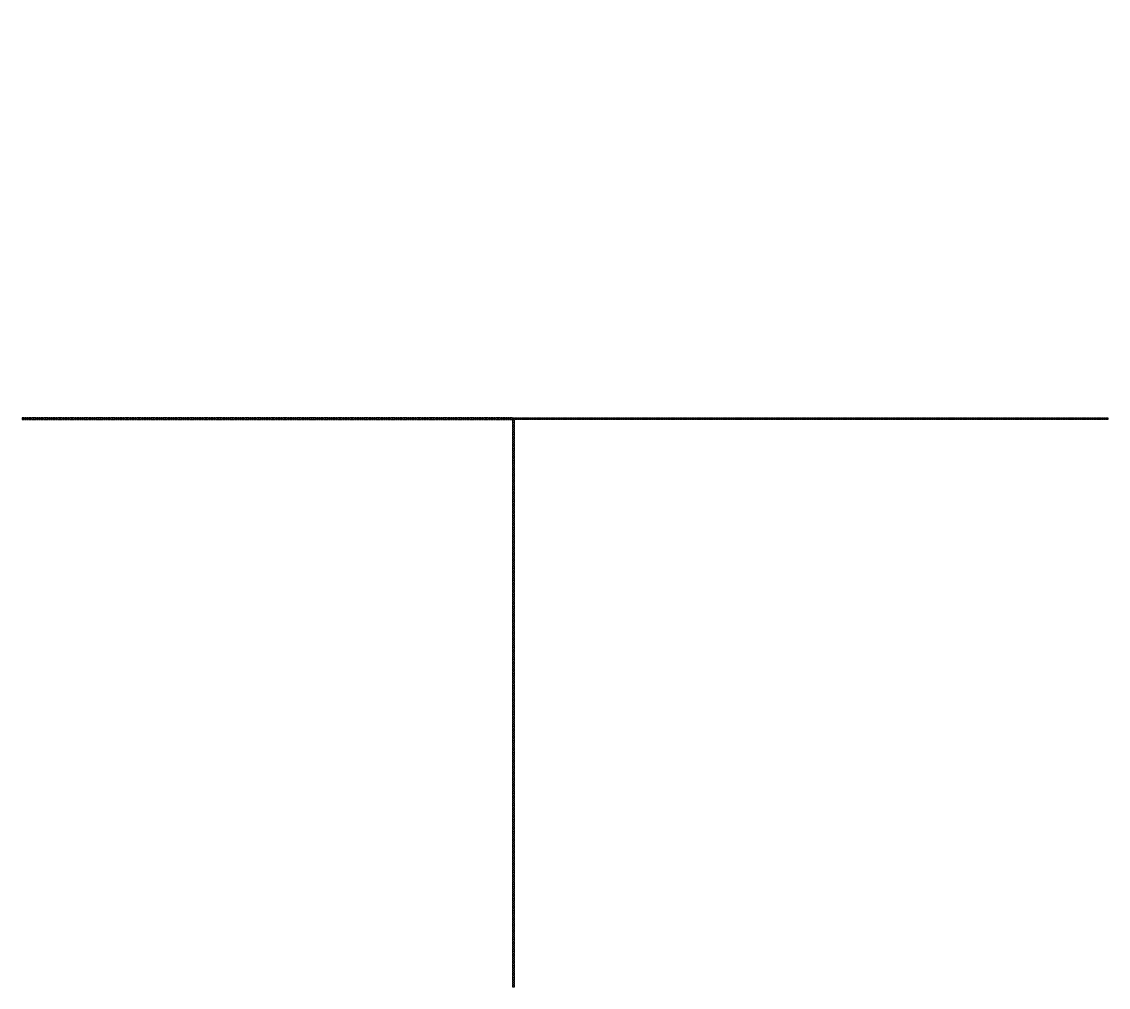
# Model space of a CAD drawing. Header units: inches. Extents: x 734146 to 834146, y 204695 to 304695.
# Drawn here: x 758765 to 760581, y 290993 to 292607 of the extents above; entities that cross this region are included whole.
import ezdxf

# ---------------------------------------------------------------- set-up
doc = ezdxf.new("R2010")
doc.units = ezdxf.units.IN
doc.header["$MEASUREMENT"] = 0

# ---------------------------------------------------------------- blocks, each defined once
blk = doc.blocks.new('*U8')
for points in [[(301.1, 49.3), (298.1, 49.3), (298.1, 52.3), (301.1, 52.3)], [(301.1, 45.3), (298.1, 45.3), (298.1, 48.3), (301.1, 48.3)], [(301.1, 41.3), (298.1, 41.3), (298.1, 44.3), (301.1, 44.3)], [(301.1, 37.3), (298.1, 37.3), (298.1, 40.3), (301.1, 40.3)], [(301.1, 33.3), (298.1, 33.3), (298.1, 36.3), (301.1, 36.3)], [(301.1, 29.3), (298.1, 29.3), (298.1, 32.3), (301.1, 32.3)], [(301.1, 25.3), (298.1, 25.3), (298.1, 28.3), (301.1, 28.3)], [(301.1, 21.3), (298.1, 21.3), (298.1, 24.3), (301.1, 24.3)], [(301.1, 17.3), (298.1, 17.3), (298.1, 20.3), (301.1, 20.3)], [(301.1, 13.3), (298.1, 13.3), (298.1, 16.3), (301.1, 16.3)], [(301.1, 9.3), (298.1, 9.3), (298.1, 12.3), (301.1, 12.3)], [(301.1, 5.3), (298.1, 5.3), (298.1, 8.3), (301.1, 8.3)], [(301.1, 1.3), (298.1, 1.3), (298.1, 4.3), (301.1, 4.3)], [(301.1, -2.7), (298.1, -2.7), (298.1, 0.3), (301.1, 0.3)], [(301.1, -6.7), (298.1, -6.7), (298.1, -3.7), (301.1, -3.7)], [(301.1, -10.7), (298.1, -10.7), (298.1, -7.7), (301.1, -7.7)], [(301.1, -14.7), (298.1, -14.7), (298.1, -11.7), (301.1, -11.7)], [(301.1, -18.7), (298.1, -18.7), (298.1, -15.7), (301.1, -15.7)], [(301.1, -22.7), (298.1, -22.7), (298.1, -19.7), (301.1, -19.7)], [(301.1, -26.7), (298.1, -26.7), (298.1, -23.7), (301.1, -23.7)], [(301.1, -30.7), (298.1, -30.7), (298.1, -27.7), (301.1, -27.7)], [(301.1, -34.7), (298.1, -34.7), (298.1, -31.7), (301.1, -31.7)], [(301.1, -38.7), (298.1, -38.7), (298.1, -35.7), (301.1, -35.7)], [(301.1, -42.7), (298.1, -42.7), (298.1, -39.7), (301.1, -39.7)], [(301.1, -46.7), (298.1, -46.7), (298.1, -43.7), (301.1, -43.7)], [(301.1, -50.7), (298.1, -50.7), (298.1, -47.7), (301.1, -47.7)], [(301.1, -54.7), (298.1, -54.7), (298.1, -51.7), (301.1, -51.7)], [(301.1, -58.7), (298.1, -58.7), (298.1, -55.7), (301.1, -55.7)], [(301.1, -62.7), (298.1, -62.7), (298.1, -59.7), (301.1, -59.7)], [(301.1, -66.7), (298.1, -66.7), (298.1, -63.7), (301.1, -63.7)], [(301.1, -70.7), (298.1, -70.7), (298.1, -67.7), (301.1, -67.7)], [(301.1, -74.7), (298.1, -74.7), (298.1, -71.7), (301.1, -71.7)], [(301.1, -78.7), (298.1, -78.7), (298.1, -75.7), (301.1, -75.7)], [(301.1, -82.7), (298.1, -82.7), (298.1, -79.7), (301.1, -79.7)], [(301.1, -86.7), (298.1, -86.7), (298.1, -83.7), (301.1, -83.7)], [(301.1, -90.7), (298.1, -90.7), (298.1, -87.7), (301.1, -87.7)], [(301.1, -94.7), (298.1, -94.7), (298.1, -91.7), (301.1, -91.7)], [(301.1, -98.7), (298.1, -98.7), (298.1, -95.7), (301.1, -95.7)], [(301.1, -102.7), (298.1, -102.7), (298.1, -99.7), (301.1, -99.7)], [(301.1, -106.7), (298.1, -106.7), (298.1, -103.7), (301.1, -103.7)], [(301.1, -110.7), (298.1, -110.7), (298.1, -107.7), (301.1, -107.7)], [(301.1, -114.7), (298.1, -114.7), (298.1, -111.7), (301.1, -111.7)], [(301.1, -118.7), (298.1, -118.7), (298.1, -115.7), (301.1, -115.7)], [(301.1, -122.7), (298.1, -122.7), (298.1, -119.7), (301.1, -119.7)], [(301.1, -126.7), (298.1, -126.7), (298.1, -123.7), (301.1, -123.7)], [(301.1, -130.7), (298.1, -130.7), (298.1, -127.7), (301.1, -127.7)], [(301.1, -134.7), (298.1, -134.7), (298.1, -131.7), (301.1, -131.7)], [(301.1, -138.7), (298.1, -138.7), (298.1, -135.7), (301.1, -135.7)], [(301.1, -142.7), (298.1, -142.7), (298.1, -139.7), (301.1, -139.7)], [(301.1, -146.7), (298.1, -146.7), (298.1, -143.7), (301.1, -143.7)], [(301.1, -150.7), (298.1, -150.7), (298.1, -147.7), (301.1, -147.7)], [(301.1, -154.7), (298.1, -154.7), (298.1, -151.7), (301.1, -151.7)], [(301.1, -158.7), (298.1, -158.7), (298.1, -155.7), (301.1, -155.7)], [(301.1, -162.7), (298.1, -162.7), (298.1, -159.7), (301.1, -159.7)], [(301.1, -166.7), (298.1, -166.7), (298.1, -163.7), (301.1, -163.7)], [(301.1, -170.7), (298.1, -170.7), (298.1, -167.7), (301.1, -167.7)], [(301.1, -174.7), (298.1, -174.7), (298.1, -171.7), (301.1, -171.7)], [(301.1, -178.7), (298.1, -178.7), (298.1, -175.7), (301.1, -175.7)], [(301.1, -182.7), (298.1, -182.7), (298.1, -179.7), (301.1, -179.7)], [(301.1, -186.7), (298.1, -186.7), (298.1, -183.7), (301.1, -183.7)], [(301.1, -190.7), (298.1, -190.7), (298.1, -187.7), (301.1, -187.7)], [(301.1, -194.7), (298.1, -194.7), (298.1, -191.7), (301.1, -191.7)], [(301.1, -198.7), (298.1, -198.7), (298.1, -195.7), (301.1, -195.7)], [(301.1, -202.7), (298.1, -202.7), (298.1, -199.7), (301.1, -199.7)], [(301.1, -206.7), (298.1, -206.7), (298.1, -203.7), (301.1, -203.7)], [(301.1, -210.7), (298.1, -210.7), (298.1, -207.7), (301.1, -207.7)], [(301.1, -214.7), (298.1, -214.7), (298.1, -211.7), (301.1, -211.7)], [(301.1, -218.7), (298.1, -218.7), (298.1, -215.7), (301.1, -215.7)], [(301.1, -222.7), (298.1, -222.7), (298.1, -219.7), (301.1, -219.7)], [(301.1, -226.7), (298.1, -226.7), (298.1, -223.7), (301.1, -223.7)], [(301.1, -230.7), (298.1, -230.7), (298.1, -227.7), (301.1, -227.7)], [(301.1, -234.7), (298.1, -234.7), (298.1, -231.7), (301.1, -231.7)], [(301.1, -238.7), (298.1, -238.7), (298.1, -235.7), (301.1, -235.7)], [(301.1, -242.7), (298.1, -242.7), (298.1, -239.7), (301.1, -239.7)], [(301.1, -246.7), (298.1, -246.7), (298.1, -243.7), (301.1, -243.7)], [(301.1, -250.7), (298.1, -250.7), (298.1, -247.7), (301.1, -247.7)], [(301.1, -254.7), (298.1, -254.7), (298.1, -251.7), (301.1, -251.7)], [(301.1, -258.7), (298.1, -258.7), (298.1, -255.7), (301.1, -255.7)], [(301.1, -262.7), (298.1, -262.7), (298.1, -259.7), (301.1, -259.7)], [(301.1, -266.7), (298.1, -266.7), (298.1, -263.7), (301.1, -263.7)], [(301.1, -270.7), (298.1, -270.7), (298.1, -267.7), (301.1, -267.7)], [(301.1, -274.7), (298.1, -274.7), (298.1, -271.7), (301.1, -271.7)], [(301.1, -278.7), (298.1, -278.7), (298.1, -275.7), (301.1, -275.7)], [(301.1, -282.7), (298.1, -282.7), (298.1, -279.7), (301.1, -279.7)], [(301.1, -286.7), (298.1, -286.7), (298.1, -283.7), (301.1, -283.7)], [(301.1, -290.7), (298.1, -290.7), (298.1, -287.7), (301.1, -287.7)], [(301.1, -294.7), (298.1, -294.7), (298.1, -291.7), (301.1, -291.7)], [(301.1, -298.7), (298.1, -298.7), (298.1, -295.7), (301.1, -295.7)], [(301.1, -302.7), (298.1, -302.7), (298.1, -299.7), (301.1, -299.7)], [(301.1, -306.7), (298.1, -306.7), (298.1, -303.7), (301.1, -303.7)], [(301.1, -310.7), (298.1, -310.7), (298.1, -307.7), (301.1, -307.7)], [(301.1, -314.7), (298.1, -314.7), (298.1, -311.7), (301.1, -311.7)], [(301.1, -318.7), (298.1, -318.7), (298.1, -315.7), (301.1, -315.7)], [(301.1, -322.7), (298.1, -322.7), (298.1, -319.7), (301.1, -319.7)], [(301.1, -326.7), (298.1, -326.7), (298.1, -323.7), (301.1, -323.7)], [(301.1, -330.7), (298.1, -330.7), (298.1, -327.7), (301.1, -327.7)], [(301.1, -334.7), (298.1, -334.7), (298.1, -331.7), (301.1, -331.7)], [(301.1, -338.7), (298.1, -338.7), (298.1, -335.7), (301.1, -335.7)], [(301.1, -342.7), (298.1, -342.7), (298.1, -339.7), (301.1, -339.7)], [(301.1, -346.7), (298.1, -346.7), (298.1, -343.7), (301.1, -343.7)], [(301.1, -350.7), (298.1, -350.7), (298.1, -347.7), (301.1, -347.7)], [(301.1, -354.7), (298.1, -354.7), (298.1, -351.7), (301.1, -351.7)], [(301.1, -358.7), (298.1, -358.7), (298.1, -355.7), (301.1, -355.7)], [(301.1, -362.7), (298.1, -362.7), (298.1, -359.7), (301.1, -359.7)], [(301.1, -366.7), (298.1, -366.7), (298.1, -363.7), (301.1, -363.7)], [(301.1, -370.7), (298.1, -370.7), (298.1, -367.7), (301.1, -367.7)], [(301.1, -374.7), (298.1, -374.7), (298.1, -371.7), (301.1, -371.7)], [(301.1, -378.7), (298.1, -378.7), (298.1, -375.7), (301.1, -375.7)], [(301.1, -382.7), (298.1, -382.7), (298.1, -379.7), (301.1, -379.7)], [(301.1, -386.7), (298.1, -386.7), (298.1, -383.7), (301.1, -383.7)], [(301.1, -390.7), (298.1, -390.7), (298.1, -387.7), (301.1, -387.7)], [(301.1, -394.7), (298.1, -394.7), (298.1, -391.7), (301.1, -391.7)], [(301.1, -398.7), (298.1, -398.7), (298.1, -395.7), (301.1, -395.7)], [(301.1, -402.7), (298.1, -402.7), (298.1, -399.7), (301.1, -399.7)], [(301.1, -406.7), (298.1, -406.7), (298.1, -403.7), (301.1, -403.7)], [(301.1, -410.7), (298.1, -410.7), (298.1, -407.7), (301.1, -407.7)], [(301.1, -414.7), (298.1, -414.7), (298.1, -411.7), (301.1, -411.7)], [(301.1, -418.7), (298.1, -418.7), (298.1, -415.7), (301.1, -415.7)], [(301.1, -422.7), (298.1, -422.7), (298.1, -419.7), (301.1, -419.7)], [(301.1, -426.7), (298.1, -426.7), (298.1, -423.7), (301.1, -423.7)], [(301.1, -430.7), (298.1, -430.7), (298.1, -427.7), (301.1, -427.7)], [(301.1, -434.7), (298.1, -434.7), (298.1, -431.7), (301.1, -431.7)], [(301.1, -438.7), (298.1, -438.7), (298.1, -435.7), (301.1, -435.7)], [(301.1, -442.7), (298.1, -442.7), (298.1, -439.7), (301.1, -439.7)], [(301.1, -446.7), (298.1, -446.7), (298.1, -443.7), (301.1, -443.7)], [(301.1, -450.7), (298.1, -450.7), (298.1, -447.7), (301.1, -447.7)], [(301.1, -454.7), (298.1, -454.7), (298.1, -451.7), (301.1, -451.7)], [(301.1, -458.7), (298.1, -458.7), (298.1, -455.7), (301.1, -455.7)], [(301.1, -462.7), (298.1, -462.7), (298.1, -459.7), (301.1, -459.7)], [(301.1, -466.7), (298.1, -466.7), (298.1, -463.7), (301.1, -463.7)], [(301.1, -470.7), (298.1, -470.7), (298.1, -467.7), (301.1, -467.7)], [(301.1, -474.7), (298.1, -474.7), (298.1, -471.7), (301.1, -471.7)], [(301.1, -478.7), (298.1, -478.7), (298.1, -475.7), (301.1, -475.7)], [(301.1, -482.7), (298.1, -482.7), (298.1, -479.7), (301.1, -479.7)], [(301.1, -486.7), (298.1, -486.7), (298.1, -483.7), (301.1, -483.7)], [(301.1, -490.7), (298.1, -490.7), (298.1, -487.7), (301.1, -487.7)], [(301.1, -494.7), (298.1, -494.7), (298.1, -491.7), (301.1, -491.7)], [(301.1, -498.7), (298.1, -498.7), (298.1, -495.7), (301.1, -495.7)], [(301.1, -502.7), (298.1, -502.7), (298.1, -499.7), (301.1, -499.7)], [(301.1, -506.7), (298.1, -506.7), (298.1, -503.7), (301.1, -503.7)], [(301.1, -510.7), (298.1, -510.7), (298.1, -507.7), (301.1, -507.7)], [(301.1, -514.7), (298.1, -514.7), (298.1, -511.7), (301.1, -511.7)], [(301.1, -518.7), (298.1, -518.7), (298.1, -515.7), (301.1, -515.7)], [(301.1, -522.7), (298.1, -522.7), (298.1, -519.7), (301.1, -519.7)], [(301.1, -526.7), (298.1, -526.7), (298.1, -523.7), (301.1, -523.7)], [(301.1, -530.7), (298.1, -530.7), (298.1, -527.7), (301.1, -527.7)], [(301.1, -534.7), (298.1, -534.7), (298.1, -531.7), (301.1, -531.7)], [(301.1, -538.7), (298.1, -538.7), (298.1, -535.7), (301.1, -535.7)], [(301.1, -542.7), (298.1, -542.7), (298.1, -539.7), (301.1, -539.7)], [(301.1, -546.7), (298.1, -546.7), (298.1, -543.7), (301.1, -543.7)], [(301.1, -550.7), (298.1, -550.7), (298.1, -547.7), (301.1, -547.7)], [(301.1, -554.7), (298.1, -554.7), (298.1, -551.7), (301.1, -551.7)], [(301.1, -558.7), (298.1, -558.7), (298.1, -555.7), (301.1, -555.7)], [(301.1, -562.7), (298.1, -562.7), (298.1, -559.7), (301.1, -559.7)], [(301.1, -566.7), (298.1, -566.7), (298.1, -563.7), (301.1, -563.7)], [(301.1, -570.7), (298.1, -570.7), (298.1, -567.7), (301.1, -567.7)], [(301.1, -574.7), (298.1, -574.7), (298.1, -571.7), (301.1, -571.7)], [(301.1, -578.7), (298.1, -578.7), (298.1, -575.7), (301.1, -575.7)], [(301.1, -582.7), (298.1, -582.7), (298.1, -579.7), (301.1, -579.7)], [(301.1, -586.7), (298.1, -586.7), (298.1, -583.7), (301.1, -583.7)], [(301.1, -590.7), (298.1, -590.7), (298.1, -587.7), (301.1, -587.7)], [(301.1, -594.7), (298.1, -594.7), (298.1, -591.7), (301.1, -591.7)], [(301.1, -598.7), (298.1, -598.7), (298.1, -595.7), (301.1, -595.7)], [(301.1, -602.7), (298.1, -602.7), (298.1, -599.7), (301.1, -599.7)], [(301.1, -606.7), (298.1, -606.7), (298.1, -603.7), (301.1, -603.7)], [(301.1, -610.7), (298.1, -610.7), (298.1, -607.7), (301.1, -607.7)], [(301.1, -614.7), (298.1, -614.7), (298.1, -611.7), (301.1, -611.7)], [(301.1, -618.7), (298.1, -618.7), (298.1, -615.7), (301.1, -615.7)], [(301.1, -622.7), (298.1, -622.7), (298.1, -619.7), (301.1, -619.7)], [(301.1, -626.7), (298.1, -626.7), (298.1, -623.7), (301.1, -623.7)], [(301.1, -630.7), (298.1, -630.7), (298.1, -627.7), (301.1, -627.7)], [(301.1, -634.7), (298.1, -634.7), (298.1, -631.7), (301.1, -631.7)], [(301.1, -638.7), (298.1, -638.7), (298.1, -635.7), (301.1, -635.7)], [(301.1, -642.7), (298.1, -642.7), (298.1, -639.7), (301.1, -639.7)], [(301.1, -646.7), (298.1, -646.7), (298.1, -643.7), (301.1, -643.7)], [(301.1, -650.7), (298.1, -650.7), (298.1, -647.7), (301.1, -647.7)], [(301.1, -654.7), (298.1, -654.7), (298.1, -651.7), (301.1, -651.7)], [(301.1, -658.7), (298.1, -658.7), (298.1, -655.7), (301.1, -655.7)], [(301.1, -662.7), (298.1, -662.7), (298.1, -659.7), (301.1, -659.7)], [(301.1, -666.7), (298.1, -666.7), (298.1, -663.7), (301.1, -663.7)], [(301.1, -670.7), (298.1, -670.7), (298.1, -667.7), (301.1, -667.7)], [(301.1, -674.7), (298.1, -674.7), (298.1, -671.7), (301.1, -671.7)], [(301.1, -678.7), (298.1, -678.7), (298.1, -675.7), (301.1, -675.7)], [(301.1, -682.7), (298.1, -682.7), (298.1, -679.7), (301.1, -679.7)], [(301.1, -686.7), (298.1, -686.7), (298.1, -683.7), (301.1, -683.7)], [(301.1, -690.7), (298.1, -690.7), (298.1, -687.7), (301.1, -687.7)], [(301.1, -694.7), (298.1, -694.7), (298.1, -691.7), (301.1, -691.7)], [(301.1, -698.7), (298.1, -698.7), (298.1, -695.7), (301.1, -695.7)], [(301.1, -702.7), (298.1, -702.7), (298.1, -699.7), (301.1, -699.7)], [(301.1, -706.7), (298.1, -706.7), (298.1, -703.7), (301.1, -703.7)], [(301.1, -710.7), (298.1, -710.7), (298.1, -707.7), (301.1, -707.7)], [(301.1, -714.7), (298.1, -714.7), (298.1, -711.7), (301.1, -711.7)], [(301.1, -718.7), (298.1, -718.7), (298.1, -715.7), (301.1, -715.7)], [(301.1, -722.7), (298.1, -722.7), (298.1, -719.7), (301.1, -719.7)], [(301.1, -726.7), (298.1, -726.7), (298.1, -723.7), (301.1, -723.7)], [(301.1, -730.7), (298.1, -730.7), (298.1, -727.7), (301.1, -727.7)], [(301.1, -734.7), (298.1, -734.7), (298.1, -731.7), (301.1, -731.7)], [(301.1, -738.7), (298.1, -738.7), (298.1, -735.7), (301.1, -735.7)], [(301.1, -742.7), (298.1, -742.7), (298.1, -739.7), (301.1, -739.7)], [(301.1, -746.7), (298.1, -746.7), (298.1, -743.7), (301.1, -743.7)], [(301.1, -750.7), (298.1, -750.7), (298.1, -747.7), (301.1, -747.7)], [(301.1, -754.7), (298.1, -754.7), (298.1, -751.7), (301.1, -751.7)], [(301.1, -758.7), (298.1, -758.7), (298.1, -755.7), (301.1, -755.7)], [(301.1, -762.7), (298.1, -762.7), (298.1, -759.7), (301.1, -759.7)], [(301.1, -766.7), (298.1, -766.7), (298.1, -763.7), (301.1, -763.7)], [(301.1, -770.7), (298.1, -770.7), (298.1, -767.7), (301.1, -767.7)], [(301.1, -774.7), (298.1, -774.7), (298.1, -771.7), (301.1, -771.7)], [(301.1, -778.7), (298.1, -778.7), (298.1, -775.7), (301.1, -775.7)], [(301.1, -782.7), (298.1, -782.7), (298.1, -779.7), (301.1, -779.7)], [(301.1, -786.7), (298.1, -786.7), (298.1, -783.7), (301.1, -783.7)], [(301.1, -790.7), (298.1, -790.7), (298.1, -787.7), (301.1, -787.7)], [(301.1, -794.7), (298.1, -794.7), (298.1, -791.7), (301.1, -791.7)], [(301.1, -798.7), (298.1, -798.7), (298.1, -795.7), (301.1, -795.7)], [(301.1, -802.7), (298.1, -802.7), (298.1, -799.7), (301.1, -799.7)], [(301.1, -806.7), (298.1, -806.7), (298.1, -803.7), (301.1, -803.7)], [(301.1, -810.7), (298.1, -810.7), (298.1, -807.7), (301.1, -807.7)], [(301.1, -814.7), (298.1, -814.7), (298.1, -811.7), (301.1, -811.7)], [(301.1, -818.7), (298.1, -818.7), (298.1, -815.7), (301.1, -815.7)], [(301.1, -822.7), (298.1, -822.7), (298.1, -819.7), (301.1, -819.7)], [(301.1, -826.7), (298.1, -826.7), (298.1, -823.7), (301.1, -823.7)], [(301.1, -830.7), (298.1, -830.7), (298.1, -827.7), (301.1, -827.7)], [(301.1, -834.7), (298.1, -834.7), (298.1, -831.7), (301.1, -831.7)], [(301.1, -838.7), (298.1, -838.7), (298.1, -835.7), (301.1, -835.7)], [(301.1, -842.7), (298.1, -842.7), (298.1, -839.7), (301.1, -839.7)], [(301.1, -846.7), (298.1, -846.7), (298.1, -843.7), (301.1, -843.7)], [(301.1, -850.7), (298.1, -850.7), (298.1, -847.7), (301.1, -847.7)], [(301.1, -854.7), (298.1, -854.7), (298.1, -851.7), (301.1, -851.7)], [(301.1, -858.7), (298.1, -858.7), (298.1, -855.7), (301.1, -855.7)], [(301.1, -862.7), (298.1, -862.7), (298.1, -859.7), (301.1, -859.7)], [(301.1, -866.7), (298.1, -866.7), (298.1, -863.7), (301.1, -863.7)], [(301.1, -870.7), (298.1, -870.7), (298.1, -867.7), (301.1, -867.7)], [(301.1, -874.7), (298.1, -874.7), (298.1, -871.7), (301.1, -871.7)], [(301.1, -878.7), (298.1, -878.7), (298.1, -875.7), (301.1, -875.7)], [(301.1, -882.7), (298.1, -882.7), (298.1, -879.7), (301.1, -879.7)], [(301.1, -886.7), (298.1, -886.7), (298.1, -883.7), (301.1, -883.7)], [(301.1, -890.7), (298.1, -890.7), (298.1, -887.7), (301.1, -887.7)], [(-518.9, -895.7), (-518.9, -898.7), (-521.9, -898.7), (-521.9, -895.7)], [(-514.9, -895.7), (-514.9, -898.7), (-517.9, -898.7), (-517.9, -895.7)], [(-510.9, -895.7), (-510.9, -898.7), (-513.9, -898.7), (-513.9, -895.7)], [(-506.9, -895.7), (-506.9, -898.7), (-509.9, -898.7), (-509.9, -895.7)], [(-502.9, -895.7), (-502.9, -898.7), (-505.9, -898.7), (-505.9, -895.7)], [(-498.9, -895.7), (-498.9, -898.7), (-501.9, -898.7), (-501.9, -895.7)], [(-494.9, -895.7), (-494.9, -898.7), (-497.9, -898.7), (-497.9, -895.7)], [(-490.9, -895.7), (-490.9, -898.7), (-493.9, -898.7), (-493.9, -895.7)], [(-486.9, -895.7), (-486.9, -898.7), (-489.9, -898.7), (-489.9, -895.7)], [(-482.9, -895.7), (-482.9, -898.7), (-485.9, -898.7), (-485.9, -895.7)], [(-478.9, -895.7), (-478.9, -898.7), (-481.9, -898.7), (-481.9, -895.7)], [(-474.9, -895.7), (-474.9, -898.7), (-477.9, -898.7), (-477.9, -895.7)], [(-470.9, -895.7), (-470.9, -898.7), (-473.9, -898.7), (-473.9, -895.7)], [(-466.9, -895.7), (-466.9, -898.7), (-469.9, -898.7), (-469.9, -895.7)], [(-462.9, -895.7), (-462.9, -898.7), (-465.9, -898.7), (-465.9, -895.7)], [(-458.9, -895.7), (-458.9, -898.7), (-461.9, -898.7), (-461.9, -895.7)], [(-454.9, -895.7), (-454.9, -898.7), (-457.9, -898.7), (-457.9, -895.7)], [(-450.9, -895.7), (-450.9, -898.7), (-453.9, -898.7), (-453.9, -895.7)], [(-446.9, -895.7), (-446.9, -898.7), (-449.9, -898.7), (-449.9, -895.7)], [(-442.9, -895.7), (-442.9, -898.7), (-445.9, -898.7), (-445.9, -895.7)], [(-438.9, -895.7), (-438.9, -898.7), (-441.9, -898.7), (-441.9, -895.7)], [(-434.9, -895.7), (-434.9, -898.7), (-437.9, -898.7), (-437.9, -895.7)], [(-430.9, -895.7), (-430.9, -898.7), (-433.9, -898.7), (-433.9, -895.7)], [(-426.9, -895.7), (-426.9, -898.7), (-429.9, -898.7), (-429.9, -895.7)], [(-422.9, -895.7), (-422.9, -898.7), (-425.9, -898.7), (-425.9, -895.7)], [(-418.9, -895.7), (-418.9, -898.7), (-421.9, -898.7), (-421.9, -895.7)], [(-414.9, -895.7), (-414.9, -898.7), (-417.9, -898.7), (-417.9, -895.7)], [(-410.9, -895.7), (-410.9, -898.7), (-413.9, -898.7), (-413.9, -895.7)], [(-406.9, -895.7), (-406.9, -898.7), (-409.9, -898.7), (-409.9, -895.7)], [(-402.9, -895.7), (-402.9, -898.7), (-405.9, -898.7), (-405.9, -895.7)], [(-398.9, -895.7), (-398.9, -898.7), (-401.9, -898.7), (-401.9, -895.7)], [(-394.9, -895.7), (-394.9, -898.7), (-397.9, -898.7), (-397.9, -895.7)], [(-390.9, -895.7), (-390.9, -898.7), (-393.9, -898.7), (-393.9, -895.7)], [(-386.9, -895.7), (-386.9, -898.7), (-389.9, -898.7), (-389.9, -895.7)], [(-382.9, -895.7), (-382.9, -898.7), (-385.9, -898.7), (-385.9, -895.7)], [(-378.9, -895.7), (-378.9, -898.7), (-381.9, -898.7), (-381.9, -895.7)], [(-374.9, -895.7), (-374.9, -898.7), (-377.9, -898.7), (-377.9, -895.7)], [(-370.9, -895.7), (-370.9, -898.7), (-373.9, -898.7), (-373.9, -895.7)], [(-366.9, -895.7), (-366.9, -898.7), (-369.9, -898.7), (-369.9, -895.7)], [(-362.9, -895.7), (-362.9, -898.7), (-365.9, -898.7), (-365.9, -895.7)], [(-358.9, -895.7), (-358.9, -898.7), (-361.9, -898.7), (-361.9, -895.7)], [(-354.9, -895.7), (-354.9, -898.7), (-357.9, -898.7), (-357.9, -895.7)], [(-350.9, -895.7), (-350.9, -898.7), (-353.9, -898.7), (-353.9, -895.7)], [(-346.9, -895.7), (-346.9, -898.7), (-349.9, -898.7), (-349.9, -895.7)], [(-342.9, -895.7), (-342.9, -898.7), (-345.9, -898.7), (-345.9, -895.7)], [(-338.9, -895.7), (-338.9, -898.7), (-341.9, -898.7), (-341.9, -895.7)], [(-334.9, -895.7), (-334.9, -898.7), (-337.9, -898.7), (-337.9, -895.7)], [(-330.9, -895.7), (-330.9, -898.7), (-333.9, -898.7), (-333.9, -895.7)], [(-326.9, -895.7), (-326.9, -898.7), (-329.9, -898.7), (-329.9, -895.7)], [(-322.9, -895.7), (-322.9, -898.7), (-325.9, -898.7), (-325.9, -895.7)], [(-318.9, -895.7), (-318.9, -898.7), (-321.9, -898.7), (-321.9, -895.7)], [(-314.9, -895.7), (-314.9, -898.7), (-317.9, -898.7), (-317.9, -895.7)], [(-310.9, -895.7), (-310.9, -898.7), (-313.9, -898.7), (-313.9, -895.7)], [(-306.9, -895.7), (-306.9, -898.7), (-309.9, -898.7), (-309.9, -895.7)], [(-302.9, -895.7), (-302.9, -898.7), (-305.9, -898.7), (-305.9, -895.7)], [(-298.9, -895.7), (-298.9, -898.7), (-301.9, -898.7), (-301.9, -895.7)], [(-294.9, -895.7), (-294.9, -898.7), (-297.9, -898.7), (-297.9, -895.7)], [(-290.9, -895.7), (-290.9, -898.7), (-293.9, -898.7), (-293.9, -895.7)], [(-286.9, -895.7), (-286.9, -898.7), (-289.9, -898.7), (-289.9, -895.7)], [(-282.9, -895.7), (-282.9, -898.7), (-285.9, -898.7), (-285.9, -895.7)], [(-278.9, -895.7), (-278.9, -898.7), (-281.9, -898.7), (-281.9, -895.7)], [(-274.9, -895.7), (-274.9, -898.7), (-277.9, -898.7), (-277.9, -895.7)], [(-270.9, -895.7), (-270.9, -898.7), (-273.9, -898.7), (-273.9, -895.7)], [(-266.9, -895.7), (-266.9, -898.7), (-269.9, -898.7), (-269.9, -895.7)], [(-262.9, -895.7), (-262.9, -898.7), (-265.9, -898.7), (-265.9, -895.7)], [(-258.9, -895.7), (-258.9, -898.7), (-261.9, -898.7), (-261.9, -895.7)], [(-254.9, -895.7), (-254.9, -898.7), (-257.9, -898.7), (-257.9, -895.7)], [(-250.9, -895.7), (-250.9, -898.7), (-253.9, -898.7), (-253.9, -895.7)], [(-246.9, -895.7), (-246.9, -898.7), (-249.9, -898.7), (-249.9, -895.7)], [(-242.9, -895.7), (-242.9, -898.7), (-245.9, -898.7), (-245.9, -895.7)], [(-238.9, -895.7), (-238.9, -898.7), (-241.9, -898.7), (-241.9, -895.7)], [(-234.9, -895.7), (-234.9, -898.7), (-237.9, -898.7), (-237.9, -895.7)], [(-230.9, -895.7), (-230.9, -898.7), (-233.9, -898.7), (-233.9, -895.7)], [(-226.9, -895.7), (-226.9, -898.7), (-229.9, -898.7), (-229.9, -895.7)], [(-222.9, -895.7), (-222.9, -898.7), (-225.9, -898.7), (-225.9, -895.7)], [(-218.9, -895.7), (-218.9, -898.7), (-221.9, -898.7), (-221.9, -895.7)], [(-214.9, -895.7), (-214.9, -898.7), (-217.9, -898.7), (-217.9, -895.7)], [(-210.9, -895.7), (-210.9, -898.7), (-213.9, -898.7), (-213.9, -895.7)], [(-206.9, -895.7), (-206.9, -898.7), (-209.9, -898.7), (-209.9, -895.7)], [(-202.9, -895.7), (-202.9, -898.7), (-205.9, -898.7), (-205.9, -895.7)], [(-198.9, -895.7), (-198.9, -898.7), (-201.9, -898.7), (-201.9, -895.7)], [(-194.9, -895.7), (-194.9, -898.7), (-197.9, -898.7), (-197.9, -895.7)], [(-190.9, -895.7), (-190.9, -898.7), (-193.9, -898.7), (-193.9, -895.7)], [(-186.9, -895.7), (-186.9, -898.7), (-189.9, -898.7), (-189.9, -895.7)], [(-182.9, -895.7), (-182.9, -898.7), (-185.9, -898.7), (-185.9, -895.7)], [(-178.9, -895.7), (-178.9, -898.7), (-181.9, -898.7), (-181.9, -895.7)], [(-174.9, -895.7), (-174.9, -898.7), (-177.9, -898.7), (-177.9, -895.7)], [(-170.9, -895.7), (-170.9, -898.7), (-173.9, -898.7), (-173.9, -895.7)], [(-166.9, -895.7), (-166.9, -898.7), (-169.9, -898.7), (-169.9, -895.7)], [(-162.9, -895.7), (-162.9, -898.7), (-165.9, -898.7), (-165.9, -895.7)], [(-158.9, -895.7), (-158.9, -898.7), (-161.9, -898.7), (-161.9, -895.7)], [(-154.9, -895.7), (-154.9, -898.7), (-157.9, -898.7), (-157.9, -895.7)], [(-150.9, -895.7), (-150.9, -898.7), (-153.9, -898.7), (-153.9, -895.7)], [(-146.9, -895.7), (-146.9, -898.7), (-149.9, -898.7), (-149.9, -895.7)], [(-142.9, -895.7), (-142.9, -898.7), (-145.9, -898.7), (-145.9, -895.7)], [(-138.9, -895.7), (-138.9, -898.7), (-141.9, -898.7), (-141.9, -895.7)], [(-134.9, -895.7), (-134.9, -898.7), (-137.9, -898.7), (-137.9, -895.7)], [(-130.9, -895.7), (-130.9, -898.7), (-133.9, -898.7), (-133.9, -895.7)], [(-126.9, -895.7), (-126.9, -898.7), (-129.9, -898.7), (-129.9, -895.7)], [(-122.9, -895.7), (-122.9, -898.7), (-125.9, -898.7), (-125.9, -895.7)], [(-118.9, -895.7), (-118.9, -898.7), (-121.9, -898.7), (-121.9, -895.7)], [(-114.9, -895.7), (-114.9, -898.7), (-117.9, -898.7), (-117.9, -895.7)], [(-110.9, -895.7), (-110.9, -898.7), (-113.9, -898.7), (-113.9, -895.7)], [(-106.9, -895.7), (-106.9, -898.7), (-109.9, -898.7), (-109.9, -895.7)], [(-102.9, -895.7), (-102.9, -898.7), (-105.9, -898.7), (-105.9, -895.7)], [(-98.9, -895.7), (-98.9, -898.7), (-101.9, -898.7), (-101.9, -895.7)], [(-94.9, -895.7), (-94.9, -898.7), (-97.9, -898.7), (-97.9, -895.7)], [(-90.9, -895.7), (-90.9, -898.7), (-93.9, -898.7), (-93.9, -895.7)], [(-86.9, -895.7), (-86.9, -898.7), (-89.9, -898.7), (-89.9, -895.7)], [(-82.9, -895.7), (-82.9, -898.7), (-85.9, -898.7), (-85.9, -895.7)], [(-78.9, -895.7), (-78.9, -898.7), (-81.9, -898.7), (-81.9, -895.7)], [(-74.9, -895.7), (-74.9, -898.7), (-77.9, -898.7), (-77.9, -895.7)], [(-70.9, -895.7), (-70.9, -898.7), (-73.9, -898.7), (-73.9, -895.7)], [(-66.9, -895.7), (-66.9, -898.7), (-69.9, -898.7), (-69.9, -895.7)], [(-62.9, -895.7), (-62.9, -898.7), (-65.9, -898.7), (-65.9, -895.7)], [(-58.9, -895.7), (-58.9, -898.7), (-61.9, -898.7), (-61.9, -895.7)], [(-54.9, -895.7), (-54.9, -898.7), (-57.9, -898.7), (-57.9, -895.7)], [(-50.9, -895.7), (-50.9, -898.7), (-53.9, -898.7), (-53.9, -895.7)], [(-46.9, -895.7), (-46.9, -898.7), (-49.9, -898.7), (-49.9, -895.7)], [(-42.9, -895.7), (-42.9, -898.7), (-45.9, -898.7), (-45.9, -895.7)], [(-38.9, -895.7), (-38.9, -898.7), (-41.9, -898.7), (-41.9, -895.7)], [(-34.9, -895.7), (-34.9, -898.7), (-37.9, -898.7), (-37.9, -895.7)], [(-30.9, -895.7), (-30.9, -898.7), (-33.9, -898.7), (-33.9, -895.7)], [(-26.9, -895.7), (-26.9, -898.7), (-29.9, -898.7), (-29.9, -895.7)], [(-22.9, -895.7), (-22.9, -898.7), (-25.9, -898.7), (-25.9, -895.7)], [(-18.9, -895.7), (-18.9, -898.7), (-21.9, -898.7), (-21.9, -895.7)], [(-14.9, -895.7), (-14.9, -898.7), (-17.9, -898.7), (-17.9, -895.7)], [(-10.9, -895.7), (-10.9, -898.7), (-13.9, -898.7), (-13.9, -895.7)], [(-6.9, -895.7), (-6.9, -898.7), (-9.9, -898.7), (-9.9, -895.7)], [(-2.9, -895.7), (-2.9, -898.7), (-5.9, -898.7), (-5.9, -895.7)], [(1.1, -895.7), (1.1, -898.7), (-1.9, -898.7), (-1.9, -895.7)], [(5.1, -895.7), (5.1, -898.7), (2.1, -898.7), (2.1, -895.7)], [(9.1, -895.7), (9.1, -898.7), (6.1, -898.7), (6.1, -895.7)], [(13.1, -895.7), (13.1, -898.7), (10.1, -898.7), (10.1, -895.7)], [(17.1, -895.7), (17.1, -898.7), (14.1, -898.7), (14.1, -895.7)], [(21.1, -895.7), (21.1, -898.7), (18.1, -898.7), (18.1, -895.7)], [(25.1, -895.7), (25.1, -898.7), (22.1, -898.7), (22.1, -895.7)], [(29.1, -895.7), (29.1, -898.7), (26.1, -898.7), (26.1, -895.7)], [(33.1, -895.7), (33.1, -898.7), (30.1, -898.7), (30.1, -895.7)], [(37.1, -895.7), (37.1, -898.7), (34.1, -898.7), (34.1, -895.7)], [(41.1, -895.7), (41.1, -898.7), (38.1, -898.7), (38.1, -895.7)], [(45.1, -895.7), (45.1, -898.7), (42.1, -898.7), (42.1, -895.7)], [(49.1, -895.7), (49.1, -898.7), (46.1, -898.7), (46.1, -895.7)], [(53.1, -895.7), (53.1, -898.7), (50.1, -898.7), (50.1, -895.7)], [(57.1, -895.7), (57.1, -898.7), (54.1, -898.7), (54.1, -895.7)], [(61.1, -895.7), (61.1, -898.7), (58.1, -898.7), (58.1, -895.7)], [(65.1, -895.7), (65.1, -898.7), (62.1, -898.7), (62.1, -895.7)], [(69.1, -895.7), (69.1, -898.7), (66.1, -898.7), (66.1, -895.7)], [(73.1, -895.7), (73.1, -898.7), (70.1, -898.7), (70.1, -895.7)], [(77.1, -895.7), (77.1, -898.7), (74.1, -898.7), (74.1, -895.7)], [(81.1, -895.7), (81.1, -898.7), (78.1, -898.7), (78.1, -895.7)], [(85.1, -895.7), (85.1, -898.7), (82.1, -898.7), (82.1, -895.7)], [(89.1, -895.7), (89.1, -898.7), (86.1, -898.7), (86.1, -895.7)], [(93.1, -895.7), (93.1, -898.7), (90.1, -898.7), (90.1, -895.7)], [(97.1, -895.7), (97.1, -898.7), (94.1, -898.7), (94.1, -895.7)], [(101.1, -895.7), (101.1, -898.7), (98.1, -898.7), (98.1, -895.7)], [(105.1, -895.7), (105.1, -898.7), (102.1, -898.7), (102.1, -895.7)], [(109.1, -895.7), (109.1, -898.7), (106.1, -898.7), (106.1, -895.7)], [(113.1, -895.7), (113.1, -898.7), (110.1, -898.7), (110.1, -895.7)], [(117.1, -895.7), (117.1, -898.7), (114.1, -898.7), (114.1, -895.7)], [(121.1, -895.7), (121.1, -898.7), (118.1, -898.7), (118.1, -895.7)], [(125.1, -895.7), (125.1, -898.7), (122.1, -898.7), (122.1, -895.7)], [(129.1, -895.7), (129.1, -898.7), (126.1, -898.7), (126.1, -895.7)], [(133.1, -895.7), (133.1, -898.7), (130.1, -898.7), (130.1, -895.7)], [(137.1, -895.7), (137.1, -898.7), (134.1, -898.7), (134.1, -895.7)], [(141.1, -895.7), (141.1, -898.7), (138.1, -898.7), (138.1, -895.7)], [(145.1, -895.7), (145.1, -898.7), (142.1, -898.7), (142.1, -895.7)], [(149.1, -895.7), (149.1, -898.7), (146.1, -898.7), (146.1, -895.7)], [(153.1, -895.7), (153.1, -898.7), (150.1, -898.7), (150.1, -895.7)], [(157.1, -895.7), (157.1, -898.7), (154.1, -898.7), (154.1, -895.7)], [(161.1, -895.7), (161.1, -898.7), (158.1, -898.7), (158.1, -895.7)], [(165.1, -895.7), (165.1, -898.7), (162.1, -898.7), (162.1, -895.7)], [(169.1, -895.7), (169.1, -898.7), (166.1, -898.7), (166.1, -895.7)], [(173.1, -895.7), (173.1, -898.7), (170.1, -898.7), (170.1, -895.7)], [(177.1, -895.7), (177.1, -898.7), (174.1, -898.7), (174.1, -895.7)], [(181.1, -895.7), (181.1, -898.7), (178.1, -898.7), (178.1, -895.7)], [(185.1, -895.7), (185.1, -898.7), (182.1, -898.7), (182.1, -895.7)], [(189.1, -895.7), (189.1, -898.7), (186.1, -898.7), (186.1, -895.7)], [(193.1, -895.7), (193.1, -898.7), (190.1, -898.7), (190.1, -895.7)], [(197.1, -895.7), (197.1, -898.7), (194.1, -898.7), (194.1, -895.7)], [(201.1, -895.7), (201.1, -898.7), (198.1, -898.7), (198.1, -895.7)], [(205.1, -895.7), (205.1, -898.7), (202.1, -898.7), (202.1, -895.7)], [(209.1, -895.7), (209.1, -898.7), (206.1, -898.7), (206.1, -895.7)], [(213.1, -895.7), (213.1, -898.7), (210.1, -898.7), (210.1, -895.7)], [(217.1, -895.7), (217.1, -898.7), (214.1, -898.7), (214.1, -895.7)], [(221.1, -895.7), (221.1, -898.7), (218.1, -898.7), (218.1, -895.7)], [(225.1, -895.7), (225.1, -898.7), (222.1, -898.7), (222.1, -895.7)], [(229.1, -895.7), (229.1, -898.7), (226.1, -898.7), (226.1, -895.7)], [(233.1, -895.7), (233.1, -898.7), (230.1, -898.7), (230.1, -895.7)], [(237.1, -895.7), (237.1, -898.7), (234.1, -898.7), (234.1, -895.7)], [(241.1, -895.7), (241.1, -898.7), (238.1, -898.7), (238.1, -895.7)], [(245.1, -895.7), (245.1, -898.7), (242.1, -898.7), (242.1, -895.7)], [(249.1, -895.7), (249.1, -898.7), (246.1, -898.7), (246.1, -895.7)], [(253.1, -895.7), (253.1, -898.7), (250.1, -898.7), (250.1, -895.7)], [(257.1, -895.7), (257.1, -898.7), (254.1, -898.7), (254.1, -895.7)], [(261.1, -895.7), (261.1, -898.7), (258.1, -898.7), (258.1, -895.7)], [(265.1, -895.7), (265.1, -898.7), (262.1, -898.7), (262.1, -895.7)], [(269.1, -895.7), (269.1, -898.7), (266.1, -898.7), (266.1, -895.7)], [(273.1, -895.7), (273.1, -898.7), (270.1, -898.7), (270.1, -895.7)], [(277.1, -895.7), (277.1, -898.7), (274.1, -898.7), (274.1, -895.7)], [(281.1, -895.7), (281.1, -898.7), (278.1, -898.7), (278.1, -895.7)], [(285.1, -895.7), (285.1, -898.7), (282.1, -898.7), (282.1, -895.7)], [(289.1, -895.7), (289.1, -898.7), (286.1, -898.7), (286.1, -895.7)], [(293.1, -895.7), (293.1, -898.7), (290.1, -898.7), (290.1, -895.7)], [(297.1, -895.7), (297.1, -898.7), (294.1, -898.7), (294.1, -895.7)], [(301.1, -894.7), (298.1, -894.7), (298.1, -891.7), (301.1, -891.7)], [(298.1, -895.7), (298.1, -898.7), (301.1, -898.7), (301.1, -895.7)], [(302.1, -895.7), (302.1, -898.7), (305.1, -898.7), (305.1, -895.7)], [(306.1, -895.7), (306.1, -898.7), (309.1, -898.7), (309.1, -895.7)], [(310.1, -895.7), (310.1, -898.7), (313.1, -898.7), (313.1, -895.7)], [(314.1, -895.7), (314.1, -898.7), (317.1, -898.7), (317.1, -895.7)], [(318.1, -895.7), (318.1, -898.7), (321.1, -898.7), (321.1, -895.7)], [(322.1, -895.7), (322.1, -898.7), (325.1, -898.7), (325.1, -895.7)], [(326.1, -895.7), (326.1, -898.7), (329.1, -898.7), (329.1, -895.7)], [(330.1, -895.7), (330.1, -898.7), (333.1, -898.7), (333.1, -895.7)], [(334.1, -895.7), (334.1, -898.7), (337.1, -898.7), (337.1, -895.7)], [(338.1, -895.7), (338.1, -898.7), (341.1, -898.7), (341.1, -895.7)], [(342.1, -895.7), (342.1, -898.7), (345.1, -898.7), (345.1, -895.7)], [(346.1, -895.7), (346.1, -898.7), (349.1, -898.7), (349.1, -895.7)], [(350.1, -895.7), (350.1, -898.7), (353.1, -898.7), (353.1, -895.7)], [(354.1, -895.7), (354.1, -898.7), (357.1, -898.7), (357.1, -895.7)], [(358.1, -895.7), (358.1, -898.7), (361.1, -898.7), (361.1, -895.7)], [(362.1, -895.7), (362.1, -898.7), (365.1, -898.7), (365.1, -895.7)], [(366.1, -895.7), (366.1, -898.7), (369.1, -898.7), (369.1, -895.7)], [(370.1, -895.7), (370.1, -898.7), (373.1, -898.7), (373.1, -895.7)], [(374.1, -895.7), (374.1, -898.7), (377.1, -898.7), (377.1, -895.7)], [(378.1, -895.7), (378.1, -898.7), (381.1, -898.7), (381.1, -895.7)], [(382.1, -895.7), (382.1, -898.7), (385.1, -898.7), (385.1, -895.7)], [(386.1, -895.7), (386.1, -898.7), (389.1, -898.7), (389.1, -895.7)], [(390.1, -895.7), (390.1, -898.7), (393.1, -898.7), (393.1, -895.7)], [(394.1, -895.7), (394.1, -898.7), (397.1, -898.7), (397.1, -895.7)], [(398.1, -895.7), (398.1, -898.7), (401.1, -898.7), (401.1, -895.7)], [(402.1, -895.7), (402.1, -898.7), (405.1, -898.7), (405.1, -895.7)], [(406.1, -895.7), (406.1, -898.7), (409.1, -898.7), (409.1, -895.7)], [(410.1, -895.7), (410.1, -898.7), (413.1, -898.7), (413.1, -895.7)], [(414.1, -895.7), (414.1, -898.7), (417.1, -898.7), (417.1, -895.7)], [(418.1, -895.7), (418.1, -898.7), (421.1, -898.7), (421.1, -895.7)], [(422.1, -895.7), (422.1, -898.7), (425.1, -898.7), (425.1, -895.7)], [(426.1, -895.7), (426.1, -898.7), (429.1, -898.7), (429.1, -895.7)], [(430.1, -895.7), (430.1, -898.7), (433.1, -898.7), (433.1, -895.7)], [(434.1, -895.7), (434.1, -898.7), (437.1, -898.7), (437.1, -895.7)], [(438.1, -895.7), (438.1, -898.7), (441.1, -898.7), (441.1, -895.7)], [(442.1, -895.7), (442.1, -898.7), (445.1, -898.7), (445.1, -895.7)], [(446.1, -895.7), (446.1, -898.7), (449.1, -898.7), (449.1, -895.7)], [(450.1, -895.7), (450.1, -898.7), (453.1, -898.7), (453.1, -895.7)], [(454.1, -895.7), (454.1, -898.7), (457.1, -898.7), (457.1, -895.7)], [(458.1, -895.7), (458.1, -898.7), (461.1, -898.7), (461.1, -895.7)], [(462.1, -895.7), (462.1, -898.7), (465.1, -898.7), (465.1, -895.7)], [(466.1, -895.7), (466.1, -898.7), (469.1, -898.7), (469.1, -895.7)], [(470.1, -895.7), (470.1, -898.7), (473.1, -898.7), (473.1, -895.7)], [(474.1, -895.7), (474.1, -898.7), (477.1, -898.7), (477.1, -895.7)], [(478.1, -895.7), (478.1, -898.7), (481.1, -898.7), (481.1, -895.7)], [(482.1, -895.7), (482.1, -898.7), (485.1, -898.7), (485.1, -895.7)], [(486.1, -895.7), (486.1, -898.7), (489.1, -898.7), (489.1, -895.7)], [(490.1, -895.7), (490.1, -898.7), (493.1, -898.7), (493.1, -895.7)], [(494.1, -895.7), (494.1, -898.7), (497.1, -898.7), (497.1, -895.7)], [(498.1, -895.7), (498.1, -898.7), (501.1, -898.7), (501.1, -895.7)], [(502.1, -895.7), (502.1, -898.7), (505.1, -898.7), (505.1, -895.7)], [(506.1, -895.7), (506.1, -898.7), (509.1, -898.7), (509.1, -895.7)], [(510.1, -895.7), (510.1, -898.7), (513.1, -898.7), (513.1, -895.7)], [(514.1, -895.7), (514.1, -898.7), (517.1, -898.7), (517.1, -895.7)], [(518.1, -895.7), (518.1, -898.7), (521.1, -898.7), (521.1, -895.7)], [(522.1, -895.7), (522.1, -898.7), (525.1, -898.7), (525.1, -895.7)], [(526.1, -895.7), (526.1, -898.7), (529.1, -898.7), (529.1, -895.7)], [(530.1, -895.7), (530.1, -898.7), (533.1, -898.7), (533.1, -895.7)], [(534.1, -895.7), (534.1, -898.7), (537.1, -898.7), (537.1, -895.7)], [(538.1, -895.7), (538.1, -898.7), (541.1, -898.7), (541.1, -895.7)], [(542.1, -895.7), (542.1, -898.7), (545.1, -898.7), (545.1, -895.7)], [(546.1, -895.7), (546.1, -898.7), (549.1, -898.7), (549.1, -895.7)], [(550.1, -895.7), (550.1, -898.7), (553.1, -898.7), (553.1, -895.7)], [(554.1, -895.7), (554.1, -898.7), (557.1, -898.7), (557.1, -895.7)], [(558.1, -895.7), (558.1, -898.7), (561.1, -898.7), (561.1, -895.7)], [(562.1, -895.7), (562.1, -898.7), (565.1, -898.7), (565.1, -895.7)], [(566.1, -895.7), (566.1, -898.7), (569.1, -898.7), (569.1, -895.7)], [(570.1, -895.7), (570.1, -898.7), (573.1, -898.7), (573.1, -895.7)], [(574.1, -895.7), (574.1, -898.7), (577.1, -898.7), (577.1, -895.7)], [(578.1, -895.7), (578.1, -898.7), (581.1, -898.7), (581.1, -895.7)], [(582.1, -895.7), (582.1, -898.7), (585.1, -898.7), (585.1, -895.7)], [(586.1, -895.7), (586.1, -898.7), (589.1, -898.7), (589.1, -895.7)], [(590.1, -895.7), (590.1, -898.7), (593.1, -898.7), (593.1, -895.7)], [(594.1, -895.7), (594.1, -898.7), (597.1, -898.7), (597.1, -895.7)], [(598.1, -895.7), (598.1, -898.7), (601.1, -898.7), (601.1, -895.7)], [(602.1, -895.7), (602.1, -898.7), (605.1, -898.7), (605.1, -895.7)], [(606.1, -895.7), (606.1, -898.7), (609.1, -898.7), (609.1, -895.7)], [(610.1, -895.7), (610.1, -898.7), (613.1, -898.7), (613.1, -895.7)], [(614.1, -895.7), (614.1, -898.7), (617.1, -898.7), (617.1, -895.7)], [(618.1, -895.7), (618.1, -898.7), (621.1, -898.7), (621.1, -895.7)], [(622.1, -895.7), (622.1, -898.7), (625.1, -898.7), (625.1, -895.7)], [(626.1, -895.7), (626.1, -898.7), (629.1, -898.7), (629.1, -895.7)], [(630.1, -895.7), (630.1, -898.7), (633.1, -898.7), (633.1, -895.7)], [(634.1, -895.7), (634.1, -898.7), (637.1, -898.7), (637.1, -895.7)], [(638.1, -895.7), (638.1, -898.7), (641.1, -898.7), (641.1, -895.7)], [(642.1, -895.7), (642.1, -898.7), (645.1, -898.7), (645.1, -895.7)], [(646.1, -895.7), (646.1, -898.7), (649.1, -898.7), (649.1, -895.7)], [(650.1, -895.7), (650.1, -898.7), (653.1, -898.7), (653.1, -895.7)], [(654.1, -895.7), (654.1, -898.7), (657.1, -898.7), (657.1, -895.7)], [(658.1, -895.7), (658.1, -898.7), (661.1, -898.7), (661.1, -895.7)], [(662.1, -895.7), (662.1, -898.7), (665.1, -898.7), (665.1, -895.7)], [(666.1, -895.7), (666.1, -898.7), (669.1, -898.7), (669.1, -895.7)], [(670.1, -895.7), (670.1, -898.7), (673.1, -898.7), (673.1, -895.7)], [(674.1, -895.7), (674.1, -898.7), (677.1, -898.7), (677.1, -895.7)], [(678.1, -895.7), (678.1, -898.7), (681.1, -898.7), (681.1, -895.7)], [(682.1, -895.7), (682.1, -898.7), (685.1, -898.7), (685.1, -895.7)], [(686.1, -895.7), (686.1, -898.7), (689.1, -898.7), (689.1, -895.7)], [(690.1, -895.7), (690.1, -898.7), (693.1, -898.7), (693.1, -895.7)], [(694.1, -895.7), (694.1, -898.7), (697.1, -898.7), (697.1, -895.7)], [(698.1, -895.7), (698.1, -898.7), (701.1, -898.7), (701.1, -895.7)], [(702.1, -895.7), (702.1, -898.7), (705.1, -898.7), (705.1, -895.7)], [(706.1, -895.7), (706.1, -898.7), (709.1, -898.7), (709.1, -895.7)], [(710.1, -895.7), (710.1, -898.7), (713.1, -898.7), (713.1, -895.7)], [(714.1, -895.7), (714.1, -898.7), (717.1, -898.7), (717.1, -895.7)], [(718.1, -895.7), (718.1, -898.7), (721.1, -898.7), (721.1, -895.7)], [(722.1, -895.7), (722.1, -898.7), (725.1, -898.7), (725.1, -895.7)], [(726.1, -895.7), (726.1, -898.7), (729.1, -898.7), (729.1, -895.7)], [(730.1, -895.7), (730.1, -898.7), (733.1, -898.7), (733.1, -895.7)], [(734.1, -895.7), (734.1, -898.7), (737.1, -898.7), (737.1, -895.7)], [(738.1, -895.7), (738.1, -898.7), (741.1, -898.7), (741.1, -895.7)], [(742.1, -895.7), (742.1, -898.7), (745.1, -898.7), (745.1, -895.7)], [(746.1, -895.7), (746.1, -898.7), (749.1, -898.7), (749.1, -895.7)], [(750.1, -895.7), (750.1, -898.7), (753.1, -898.7), (753.1, -895.7)], [(754.1, -895.7), (754.1, -898.7), (757.1, -898.7), (757.1, -895.7)], [(758.1, -895.7), (758.1, -898.7), (761.1, -898.7), (761.1, -895.7)], [(762.1, -895.7), (762.1, -898.7), (765.1, -898.7), (765.1, -895.7)], [(766.1, -895.7), (766.1, -898.7), (769.1, -898.7), (769.1, -895.7)], [(770.1, -895.7), (770.1, -898.7), (773.1, -898.7), (773.1, -895.7)], [(774.1, -895.7), (774.1, -898.7), (777.1, -898.7), (777.1, -895.7)], [(778.1, -895.7), (778.1, -898.7), (781.1, -898.7), (781.1, -895.7)], [(782.1, -895.7), (782.1, -898.7), (785.1, -898.7), (785.1, -895.7)], [(786.1, -895.7), (786.1, -898.7), (789.1, -898.7), (789.1, -895.7)], [(790.1, -895.7), (790.1, -898.7), (793.1, -898.7), (793.1, -895.7)], [(794.1, -895.7), (794.1, -898.7), (797.1, -898.7), (797.1, -895.7)], [(798.1, -895.7), (798.1, -898.7), (801.1, -898.7), (801.1, -895.7)], [(802.1, -895.7), (802.1, -898.7), (805.1, -898.7), (805.1, -895.7)], [(806.1, -895.7), (806.1, -898.7), (809.1, -898.7), (809.1, -895.7)], [(810.1, -895.7), (810.1, -898.7), (813.1, -898.7), (813.1, -895.7)], [(814.1, -895.7), (814.1, -898.7), (817.1, -898.7), (817.1, -895.7)], [(818.1, -895.7), (818.1, -898.7), (821.1, -898.7), (821.1, -895.7)], [(822.1, -895.7), (822.1, -898.7), (825.1, -898.7), (825.1, -895.7)], [(826.1, -895.7), (826.1, -898.7), (829.1, -898.7), (829.1, -895.7)], [(830.1, -895.7), (830.1, -898.7), (833.1, -898.7), (833.1, -895.7)], [(834.1, -895.7), (834.1, -898.7), (837.1, -898.7), (837.1, -895.7)], [(838.1, -895.7), (838.1, -898.7), (841.1, -898.7), (841.1, -895.7)], [(842.1, -895.7), (842.1, -898.7), (845.1, -898.7), (845.1, -895.7)], [(846.1, -895.7), (846.1, -898.7), (849.1, -898.7), (849.1, -895.7)], [(850.1, -895.7), (850.1, -898.7), (853.1, -898.7), (853.1, -895.7)], [(854.1, -895.7), (854.1, -898.7), (857.1, -898.7), (857.1, -895.7)], [(858.1, -895.7), (858.1, -898.7), (861.1, -898.7), (861.1, -895.7)], [(862.1, -895.7), (862.1, -898.7), (865.1, -898.7), (865.1, -895.7)], [(866.1, -895.7), (866.1, -898.7), (869.1, -898.7), (869.1, -895.7)], [(870.1, -895.7), (870.1, -898.7), (873.1, -898.7), (873.1, -895.7)], [(874.1, -895.7), (874.1, -898.7), (877.1, -898.7), (877.1, -895.7)], [(878.1, -895.7), (878.1, -898.7), (881.1, -898.7), (881.1, -895.7)], [(882.1, -895.7), (882.1, -898.7), (885.1, -898.7), (885.1, -895.7)], [(886.1, -895.7), (886.1, -898.7), (889.1, -898.7), (889.1, -895.7)], [(890.1, -895.7), (890.1, -898.7), (893.1, -898.7), (893.1, -895.7)], [(894.1, -895.7), (894.1, -898.7), (897.1, -898.7), (897.1, -895.7)], [(898.1, -895.7), (898.1, -898.7), (901.1, -898.7), (901.1, -895.7)], [(902.1, -895.7), (902.1, -898.7), (905.1, -898.7), (905.1, -895.7)], [(906.1, -895.7), (906.1, -898.7), (909.1, -898.7), (909.1, -895.7)], [(910.1, -895.7), (910.1, -898.7), (913.1, -898.7), (913.1, -895.7)], [(914.1, -895.7), (914.1, -898.7), (917.1, -898.7), (917.1, -895.7)], [(918.1, -895.7), (918.1, -898.7), (921.1, -898.7), (921.1, -895.7)], [(922.1, -895.7), (922.1, -898.7), (925.1, -898.7), (925.1, -895.7)], [(926.1, -895.7), (926.1, -898.7), (929.1, -898.7), (929.1, -895.7)], [(930.1, -895.7), (930.1, -898.7), (933.1, -898.7), (933.1, -895.7)], [(934.1, -895.7), (934.1, -898.7), (937.1, -898.7), (937.1, -895.7)], [(938.1, -895.7), (938.1, -898.7), (941.1, -898.7), (941.1, -895.7)], [(942.1, -895.7), (942.1, -898.7), (945.1, -898.7), (945.1, -895.7)], [(946.1, -895.7), (946.1, -898.7), (949.1, -898.7), (949.1, -895.7)], [(950.1, -895.7), (950.1, -898.7), (953.1, -898.7), (953.1, -895.7)], [(954.1, -895.7), (954.1, -898.7), (957.1, -898.7), (957.1, -895.7)], [(958.1, -895.7), (958.1, -898.7), (961.1, -898.7), (961.1, -895.7)], [(962.1, -895.7), (962.1, -898.7), (965.1, -898.7), (965.1, -895.7)], [(966.1, -895.7), (966.1, -898.7), (969.1, -898.7), (969.1, -895.7)], [(970.1, -895.7), (970.1, -898.7), (973.1, -898.7), (973.1, -895.7)], [(974.1, -895.7), (974.1, -898.7), (977.1, -898.7), (977.1, -895.7)], [(978.1, -895.7), (978.1, -898.7), (981.1, -898.7), (981.1, -895.7)], [(982.1, -895.7), (982.1, -898.7), (985.1, -898.7), (985.1, -895.7)], [(986.1, -895.7), (986.1, -898.7), (989.1, -898.7), (989.1, -895.7)], [(990.1, -895.7), (990.1, -898.7), (993.1, -898.7), (993.1, -895.7)], [(994.1, -895.7), (994.1, -898.7), (997.1, -898.7), (997.1, -895.7)], [(998.1, -895.7), (998.1, -898.7), (1001.1, -898.7), (1001.1, -895.7)], [(1002.1, -895.7), (1002.1, -898.7), (1005.1, -898.7), (1005.1, -895.7)], [(1006.1, -895.7), (1006.1, -898.7), (1009.1, -898.7), (1009.1, -895.7)], [(1010.1, -895.7), (1010.1, -898.7), (1013.1, -898.7), (1013.1, -895.7)], [(1014.1, -895.7), (1014.1, -898.7), (1017.1, -898.7), (1017.1, -895.7)], [(1018.1, -895.7), (1018.1, -898.7), (1021.1, -898.7), (1021.1, -895.7)], [(1022.1, -895.7), (1022.1, -898.7), (1025.1, -898.7), (1025.1, -895.7)], [(1026.1, -895.7), (1026.1, -898.7), (1029.1, -898.7), (1029.1, -895.7)], [(1030.1, -895.7), (1030.1, -898.7), (1033.1, -898.7), (1033.1, -895.7)], [(1034.1, -895.7), (1034.1, -898.7), (1037.1, -898.7), (1037.1, -895.7)], [(1038.1, -895.7), (1038.1, -898.7), (1041.1, -898.7), (1041.1, -895.7)], [(1042.1, -895.7), (1042.1, -898.7), (1045.1, -898.7), (1045.1, -895.7)], [(1046.1, -895.7), (1046.1, -898.7), (1049.1, -898.7), (1049.1, -895.7)], [(1050.1, -895.7), (1050.1, -898.7), (1053.1, -898.7), (1053.1, -895.7)], [(1054.1, -895.7), (1054.1, -898.7), (1057.1, -898.7), (1057.1, -895.7)], [(1058.1, -895.7), (1058.1, -898.7), (1061.1, -898.7), (1061.1, -895.7)], [(1062.1, -895.7), (1062.1, -898.7), (1065.1, -898.7), (1065.1, -895.7)], [(1066.1, -895.7), (1066.1, -898.7), (1069.1, -898.7), (1069.1, -895.7)], [(1070.1, -895.7), (1070.1, -898.7), (1073.1, -898.7), (1073.1, -895.7)], [(1074.1, -895.7), (1074.1, -898.7), (1077.1, -898.7), (1077.1, -895.7)], [(1078.1, -895.7), (1078.1, -898.7), (1081.1, -898.7), (1081.1, -895.7)], [(1082.1, -895.7), (1082.1, -898.7), (1085.1, -898.7), (1085.1, -895.7)], [(1086.1, -895.7), (1086.1, -898.7), (1089.1, -898.7), (1089.1, -895.7)], [(1090.1, -895.7), (1090.1, -898.7), (1093.1, -898.7), (1093.1, -895.7)], [(1094.1, -895.7), (1094.1, -898.7), (1097.1, -898.7), (1097.1, -895.7)], [(1098.1, -895.7), (1098.1, -898.7), (1101.1, -898.7), (1101.1, -895.7)], [(1102.1, -895.7), (1102.1, -898.7), (1105.1, -898.7), (1105.1, -895.7)], [(1106.1, -895.7), (1106.1, -898.7), (1109.1, -898.7), (1109.1, -895.7)], [(1110.1, -895.7), (1110.1, -898.7), (1113.1, -898.7), (1113.1, -895.7)], [(1114.1, -895.7), (1114.1, -898.7), (1117.1, -898.7), (1117.1, -895.7)], [(1118.1, -895.7), (1118.1, -898.7), (1121.1, -898.7), (1121.1, -895.7)], [(1122.1, -895.7), (1122.1, -898.7), (1125.1, -898.7), (1125.1, -895.7)], [(1126.1, -895.7), (1126.1, -898.7), (1129.1, -898.7), (1129.1, -895.7)], [(1130.1, -895.7), (1130.1, -898.7), (1133.1, -898.7), (1133.1, -895.7)], [(1134.1, -895.7), (1134.1, -898.7), (1137.1, -898.7), (1137.1, -895.7)], [(1138.1, -895.7), (1138.1, -898.7), (1141.1, -898.7), (1141.1, -895.7)], [(1142.1, -895.7), (1142.1, -898.7), (1145.1, -898.7), (1145.1, -895.7)], [(1146.1, -895.7), (1146.1, -898.7), (1149.1, -898.7), (1149.1, -895.7)], [(1150.1, -895.7), (1150.1, -898.7), (1153.1, -898.7), (1153.1, -895.7)], [(1154.1, -895.7), (1154.1, -898.7), (1157.1, -898.7), (1157.1, -895.7)], [(1158.1, -895.7), (1158.1, -898.7), (1161.1, -898.7), (1161.1, -895.7)], [(1162.1, -895.7), (1162.1, -898.7), (1165.1, -898.7), (1165.1, -895.7)], [(1166.1, -895.7), (1166.1, -898.7), (1169.1, -898.7), (1169.1, -895.7)], [(1170.1, -895.7), (1170.1, -898.7), (1173.1, -898.7), (1173.1, -895.7)], [(1174.1, -895.7), (1174.1, -898.7), (1177.1, -898.7), (1177.1, -895.7)], [(1178.1, -895.7), (1178.1, -898.7), (1181.1, -898.7), (1181.1, -895.7)], [(1182.1, -895.7), (1182.1, -898.7), (1185.1, -898.7), (1185.1, -895.7)], [(1186.1, -895.7), (1186.1, -898.7), (1189.1, -898.7), (1189.1, -895.7)], [(1190.1, -895.7), (1190.1, -898.7), (1193.1, -898.7), (1193.1, -895.7)], [(1194.1, -895.7), (1194.1, -898.7), (1197.1, -898.7), (1197.1, -895.7)], [(1198.1, -895.7), (1198.1, -898.7), (1201.1, -898.7), (1201.1, -895.7)], [(1202.1, -895.7), (1202.1, -898.7), (1205.1, -898.7), (1205.1, -895.7)], [(1206.1, -895.7), (1206.1, -898.7), (1209.1, -898.7), (1209.1, -895.7)], [(1210.1, -895.7), (1210.1, -898.7), (1213.1, -898.7), (1213.1, -895.7)], [(1214.1, -895.7), (1214.1, -898.7), (1217.1, -898.7), (1217.1, -895.7)], [(1218.1, -895.7), (1218.1, -898.7), (1221.1, -898.7), (1221.1, -895.7)], [(1222.1, -895.7), (1222.1, -898.7), (1225.1, -898.7), (1225.1, -895.7)], [(1226.1, -895.7), (1226.1, -898.7), (1229.1, -898.7), (1229.1, -895.7)], [(1230.1, -895.7), (1230.1, -898.7), (1233.1, -898.7), (1233.1, -895.7)], [(1234.1, -895.7), (1234.1, -898.7), (1237.1, -898.7), (1237.1, -895.7)], [(1238.1, -895.7), (1238.1, -898.7), (1241.1, -898.7), (1241.1, -895.7)], [(1242.1, -895.7), (1242.1, -898.7), (1245.1, -898.7), (1245.1, -895.7)], [(1246.1, -895.7), (1246.1, -898.7), (1249.1, -898.7), (1249.1, -895.7)], [(1250.1, -895.7), (1250.1, -898.7), (1253.1, -898.7), (1253.1, -895.7)], [(1254.1, -895.7), (1254.1, -898.7), (1257.1, -898.7), (1257.1, -895.7)], [(1258.1, -895.7), (1258.1, -898.7), (1261.1, -898.7), (1261.1, -895.7)], [(1262.1, -895.7), (1262.1, -898.7), (1265.1, -898.7), (1265.1, -895.7)], [(1266.1, -895.7), (1266.1, -898.7), (1269.1, -898.7), (1269.1, -895.7)], [(1270.1, -895.7), (1270.1, -898.7), (1273.1, -898.7), (1273.1, -895.7)], [(1274.1, -895.7), (1274.1, -898.7), (1277.1, -898.7), (1277.1, -895.7)], [(1278.1, -895.7), (1278.1, -898.7), (1281.1, -898.7), (1281.1, -895.7)], [(1282.1, -895.7), (1282.1, -898.7), (1285.1, -898.7), (1285.1, -895.7)], [(1286.1, -895.7), (1286.1, -898.7), (1289.1, -898.7), (1289.1, -895.7)], [(1290.1, -895.7), (1290.1, -898.7), (1293.1, -898.7), (1293.1, -895.7)]]:
    blk.add_lwpolyline(points, close=True)
blk = doc.blocks.new('*U6')
at = {"color": 0, "linetype": 'ByBlock', "lineweight": -2, "transparency": 16777216}
blk.add_blockref('*U8', (0, 0), dxfattribs=at)

msp = doc.modelspace()

# ---------------------------------------------------------------- linework, layer by layer
msp.add_circle((784146.5, 254695.1), 50000)

# ---------------------------------------------------------------- block references
at = {"xscale": -1, "rotation": 180}
msp.add_blockref('*U6', (759287.3, 291046.2), dxfattribs=at)

doc.saveas('drawing.dxf')
